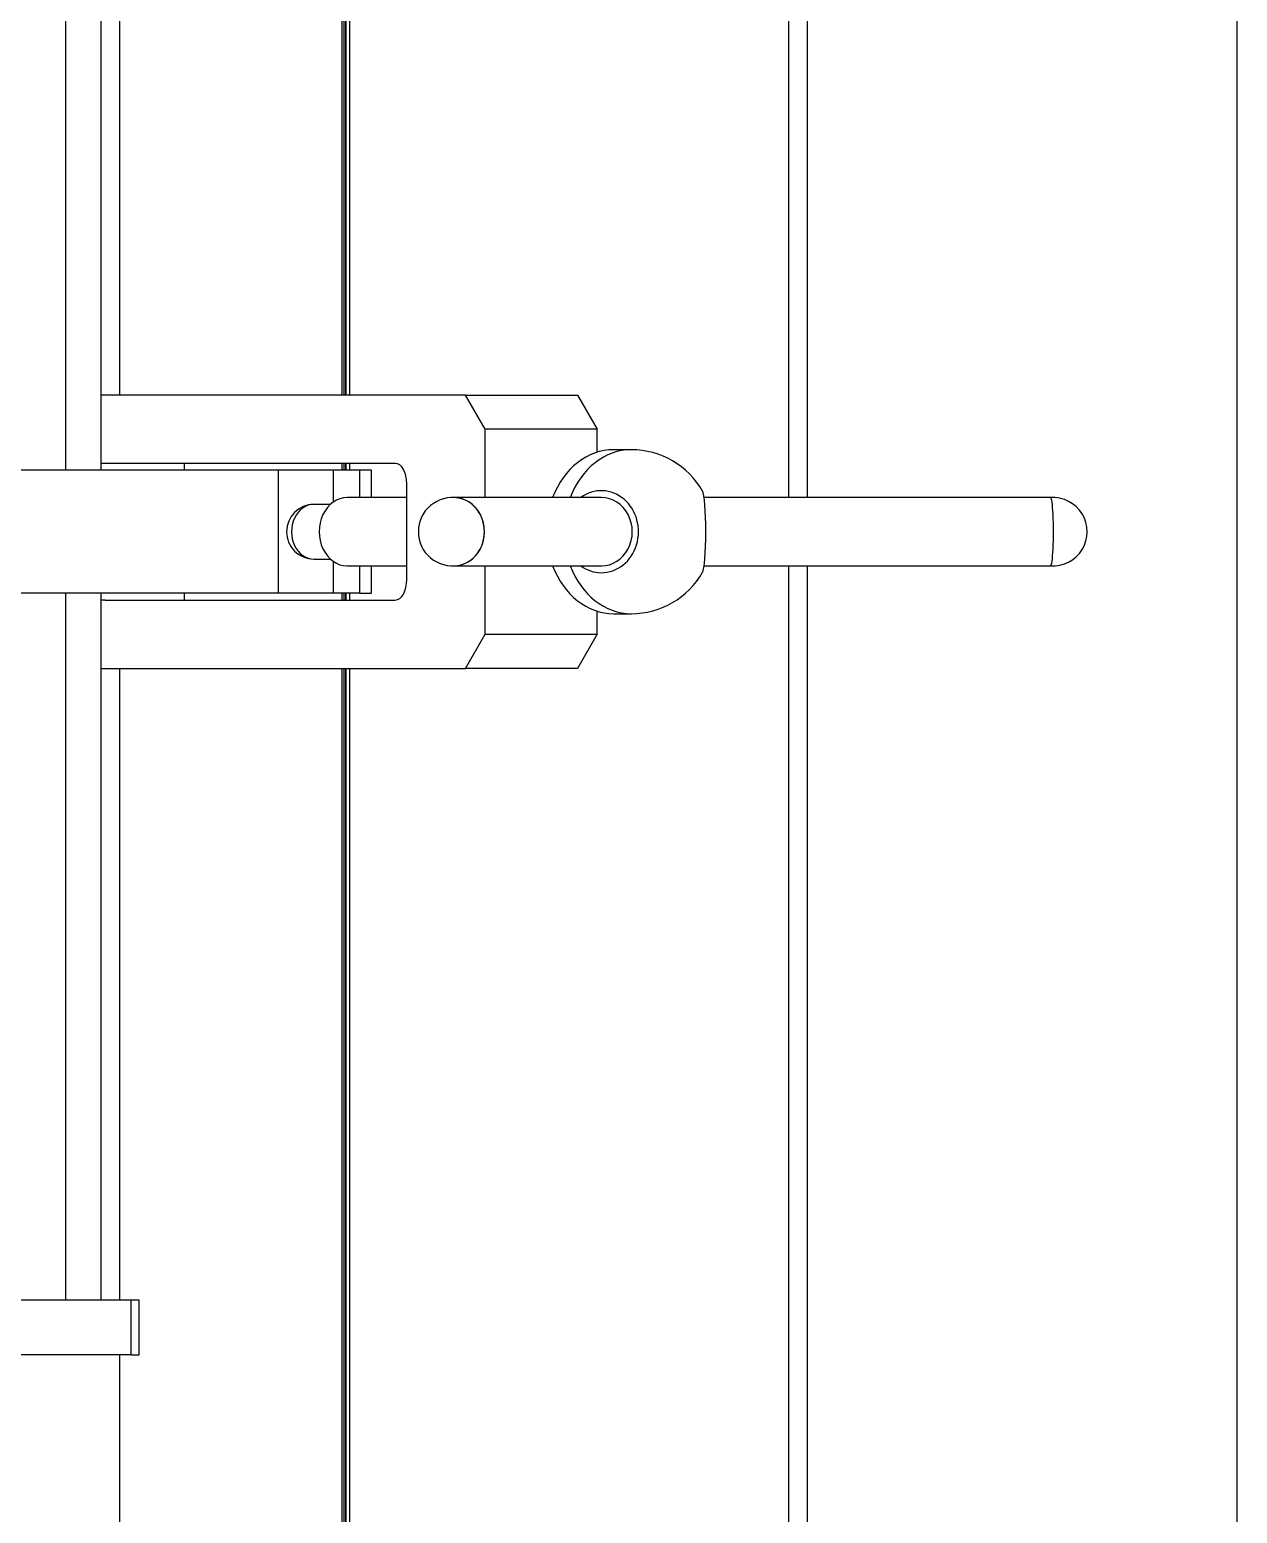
# Model space of a CAD drawing. Extents: x -681219 to -550379, y -242630 to -158199.
# Drawn here: x -601831.4 to -601654.7, y -230041 to -229823.9 of the extents above; entities that cross this region are included whole.
import ezdxf

# ---------------------------------------------------------------- set-up
doc = ezdxf.new("R2010")
doc.units = 0
doc.header["$LTSCALE"] = 1000
doc.layers.get('0').update_dxf_attribs({"linetype": 'CONTINUOUS'})

# ---------------------------------------------------------------- blocks, each defined once
blk = doc.blocks.new('CYPJ15001B0001XY_A_CYPJ1000_V_1')
at = {"color": 0, "linetype": 'ByBlock', "lineweight": -2}
for p, q in [((-535.5, -745.13), (-535.5, -522.15)), ((-527.5, -745.13), (-527.5, -522.15)), ((-424, -766.71), (-424, -721.87)), ((-406, -766.71), (-406, -721.87)), ((-424, -735.54), (-527.5, -735.54)), ((-167, -735.54), (-406, -735.54)), ((-424, -740.68), (-527.5, -740.68)), ((-435, -740.68), (-435, -794.08)), ((-425, -741.33), (-425, -740.68)), ((-425, -741.33), (-425, -783.76)), ((-167, -740.68), (-406, -740.68)), ((-405, -741.33), (-405, -740.68)), ((-405, -783.76), (-405, -741.33)), ((-395, -794.08), (-395, -740.68)), ((-703, -743.47), (-535.5, -743.47)), ((-527.5, -743.47), (-435, -743.47)), ((-395, -743.47), (-178, -743.47)), ((-535.5, -745.13), (-527.5, -745.13)), ((-535.5, -745.13), (-535.5, -746.3)), ((-535.5, -746.3), (-527.5, -746.3)), ((-527.5, -746.3), (-527.5, -745.13)), ((-425, -752.92), (-424, -752.92)), ((-406, -752.92), (-405, -752.92)), ((-424, -774.7), (-424, -766.71)), ((-424, -766.71), (-406, -766.71)), ((-406, -774.7), (-406, -766.71)), ((-419, -771.88), (-419, -774.29)), ((-411, -774.29), (-411, -771.88)), ((-424, -778.62), (-424, -774.7)), ((-419.33, -774.7), (-424, -774.7)), ((-406, -774.7), (-410.67, -774.7)), ((-406, -778.62), (-406, -774.7)), ((-435, -775.98), (-642, -775.98)), ((-435, -776.28), (-642, -776.28)), ((-435, -776.57), (-642, -776.57)), ((-642, -776.57), (-435, -776.57)), ((-642, -777.15), (-435, -777.15)), ((-424, -775.98), (-425, -775.98)), ((-424, -776.28), (-425, -776.28)), ((-424, -776.57), (-425, -776.57)), ((-425, -776.57), (-424, -776.57)), ((-425, -777.15), (-424, -777.15)), ((-420, -776.75), (-420, -785.48)), ((-410, -785.48), (-410, -776.75)), ((-405, -775.98), (-406, -775.98)), ((-405, -776.28), (-406, -776.28)), ((-405, -776.57), (-406, -776.57)), ((-406, -776.57), (-405, -776.57)), ((-406, -777.15), (-405, -777.15)), ((-178, -775.98), (-395, -775.98)), ((-178, -776.28), (-395, -776.28)), ((-178, -776.57), (-395, -776.57)), ((-395, -776.57), (-178, -776.57)), ((-395, -777.15), (-178, -777.15)), ((-424, -778.62), (-424, -780.33)), ((-424, -778.62), (-420, -778.62)), ((-410, -778.62), (-406, -778.62)), ((-406, -780.33), (-406, -778.62)), ((-424, -780.33), (-420, -780.33)), ((-410, -780.33), (-406, -780.33)), ((-422, -785.48), (-408, -785.48)), ((-420, -792.31), (-420, -813.94)), ((-410, -813.94), (-410, -792.31)), ((-435, -810.47), (-435, -794.08)), ((-435, -794.08), (-430, -796.95)), ((-400, -796.95), (-395, -794.08)), ((-395, -794.08), (-395, -810.47)), ((-430, -796.95), (-420, -796.95)), ((-430, -796.95), (-430, -813.33)), ((-410, -796.95), (-400, -796.95)), ((-400, -813.33), (-400, -796.95)), ((-430, -813.33), (-435, -810.47)), ((-395, -810.47), (-400, -813.33)), ((-430, -813.33), (-426.63, -813.33)), ((-403.37, -813.33), (-400, -813.33)), ((-427, -815.75), (-427, -818.33)), ((-403, -818.33), (-403, -815.75)), ((-420, -828.98), (-420, -879.67)), ((-410, -879.67), (-410, -828.98)), ((-702, -841.37), (-420, -841.37)), ((-410, -841.37), (-163, -841.37)), ((-702, -844.09), (-420, -844.09)), ((-410, -844.09), (-163, -844.09)), ((-687.25, -907), (692.05, -907))]:
    blk.add_line(p, q, dxfattribs=at)
for centre, radius, start, end in [((-415, -771.88), 4, 90, 180), ((-415, -771.88), 4, 0, 90), ((-415, -792.16), 5, 90, 189.6894), ((-415, -792.16), 5, 350.3106, 90), ((-415, -818.33), 12, 180, 240.3813), ((-415, -818.33), 12, 299.6187, 0), ((-415, -880.03), 5, 175.9055, 4.0945)]:
    blk.add_arc(centre, radius, start, end, dxfattribs=at)
for centre, major_axis, ratio, start_param, end_param in [((-415, -771.88), (4, 0), 0.819152, 0, 3.141593), ((-415, -776.75), (5, 0), 0.819152, 0, 3.141593), ((-422, -783.76), (3, 0), 0.573576, 3.141593, 4.712389), ((-408, -783.76), (3, 0), 0.573576, 4.712389, 6.283185), ((-415, -792.31), (-5, 0), 0.906308, 0, 3.141593), ((-415, -792.31), (4.99, 0), 0.906308, 3.29512, 6.129658), ((-415, -815.75), (-12, 0), 0.819152, 5.142164, 6.283185), ((-415, -815.75), (-12, 0), 0.819152, 3.141593, 4.282614), ((-415, -818.33), (12, 0), 0.819152, 2.000572, 3.141593), ((-415, -818.33), (-12, 0), 0.819152, 3.141593, 4.282614), ((-415, -813.94), (-6, 0), 0.906308, 5.6975, 6.283185), ((-415, -813.94), (-6, 0), 0.906308, 0, 3.727278), ((-415, -813.94), (-5, 0), 0.906308, 0, 3.141593), ((-415, -828.69), (6, 0), 0.087156, 3.293713, 6.131064), ((-415, -879.67), (-5, 0), 0.087156, 0, 3.141593)]:
    blk.add_ellipse(centre, major_axis=major_axis, ratio=ratio, start_param=start_param, end_param=end_param, dxfattribs=at)

msp = doc.modelspace()

# ---------------------------------------------------------------- block references
at = {"color": 4, "rotation": 89.99999999999999}
msp.add_blockref('CYPJ15001B0001XY_A_CYPJ1000_V_1', (-602561.7373, -229482.3646), dxfattribs=at)

doc.saveas('drawing.dxf')
